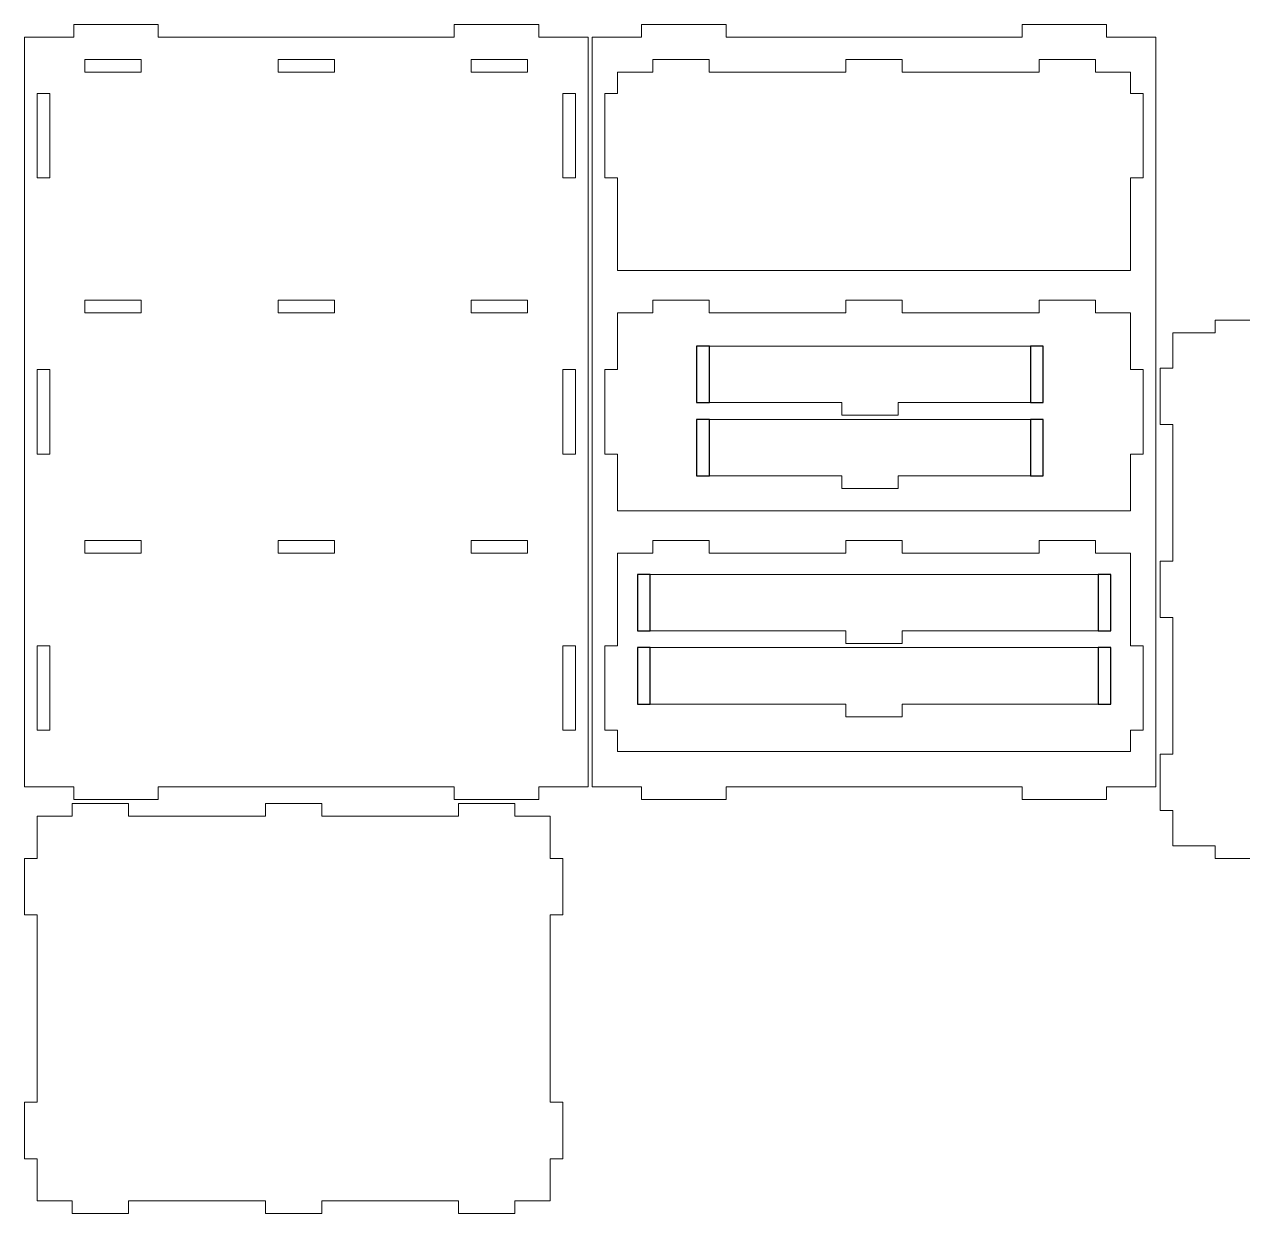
# Model space of a CAD drawing. Header units: millimetres. Extents: x -1821 to 1822, y -775 to 777.
# Drawn here: x -1642 to -777, y -775 to 69 of the extents above; entities that cross this region are included whole.
import ezdxf

# ---------------------------------------------------------------- set-up
doc = ezdxf.new("R2010")
doc.units = ezdxf.units.MM
doc.header["$MEASUREMENT"] = 0
doc.layers.add('Layer 1', color=7, linetype='Continuous')

msp = doc.modelspace()

# ---------------------------------------------------------------- linework, layer by layer
at = {"layer": 'Layer 1', "color": 2}
for points in [[(-1164.5264, -199.6448), (-1155.5264, -199.6448), (-1155.5264, -159.6448), (-1164.5264, -159.6448), (-1164.5264, -199.6448)], [(-927.5544, -199.6448), (-918.5544, -199.6448), (-918.5544, -159.6448), (-927.5544, -159.6448), (-927.5544, -199.6448)], [(-1164.5264, -251.6448), (-1155.5264, -251.6448), (-1155.5264, -211.6448), (-1164.5264, -211.6448), (-1164.5264, -251.6448)], [(-927.5544, -251.6448), (-918.5544, -251.6448), (-918.5544, -211.6448), (-927.5544, -211.6448), (-927.5544, -251.6448)], [(-1206.5773, -361.6383), (-1197.5773, -361.6383), (-1197.5773, -321.6383), (-1206.5773, -321.6383), (-1206.5773, -361.6383)], [(-879.6053, -361.6383), (-870.6053, -361.6383), (-870.6053, -321.6383), (-879.6053, -321.6383), (-879.6053, -361.6383)], [(-1206.5773, -413.6383), (-1197.5773, -413.6383), (-1197.5773, -373.6383), (-1206.5773, -373.6383), (-1206.5773, -413.6383)], [(-879.6053, -413.6383), (-870.6053, -413.6383), (-870.6053, -373.6383), (-879.6053, -373.6383), (-879.6053, -413.6383)]]:
    msp.add_lwpolyline(points, close=True, dxfattribs=at)
at = {"layer": 'Layer 1', "color": 250, "lineweight": 20}
for points, knots in [([(-1641.5913, 59.695), (-1641.5913, 59.695), (-1641.5913, -472.305), (-1641.5913, -472.305), (-1641.5913, -472.305), (-1641.5913, -472.305), (-1606.5913, -472.305), (-1606.5913, -472.305), (-1606.5913, -472.305), (-1606.5913, -472.305), (-1606.5913, -481.305), (-1606.5913, -481.305), (-1606.5913, -481.305), (-1606.5913, -481.305), (-1546.5913, -481.305), (-1546.5913, -481.305), (-1546.5913, -481.305), (-1546.5913, -481.305), (-1546.5913, -472.305), (-1546.5913, -472.305), (-1546.5913, -472.305), (-1546.5913, -472.305), (-1336.5913, -472.305), (-1336.5913, -472.305), (-1336.5913, -472.305), (-1336.5913, -472.305), (-1336.5913, -481.305), (-1336.5913, -481.305), (-1336.5913, -481.305), (-1336.5913, -481.305), (-1276.5913, -481.305), (-1276.5913, -481.305), (-1276.5913, -481.305), (-1276.5913, -481.305), (-1276.5913, -472.305), (-1276.5913, -472.305), (-1276.5913, -472.305), (-1276.5913, -472.305), (-1241.5913, -472.305), (-1241.5913, -472.305), (-1241.5913, -472.305), (-1241.5913, -472.305), (-1241.5913, 59.695), (-1241.5913, 59.695), (-1241.5913, 59.695), (-1241.5913, 59.695), (-1276.5913, 59.695), (-1276.5913, 59.695), (-1276.5913, 59.695), (-1276.5913, 59.695), (-1276.5913, 68.695), (-1276.5913, 68.695), (-1276.5913, 68.695), (-1276.5913, 68.695), (-1336.5913, 68.695), (-1336.5913, 68.695), (-1336.5913, 68.695), (-1336.5913, 68.695), (-1336.5913, 59.695), (-1336.5913, 59.695), (-1336.5913, 59.695), (-1336.5913, 59.695), (-1546.5913, 59.695), (-1546.5913, 59.695), (-1546.5913, 59.695), (-1546.5913, 59.695), (-1546.5913, 68.695), (-1546.5913, 68.695), (-1546.5913, 68.695), (-1546.5913, 68.695), (-1606.5913, 68.695), (-1606.5913, 68.695), (-1606.5913, 68.695), (-1606.5913, 68.695), (-1606.5913, 59.695), (-1606.5913, 59.695), (-1606.5913, 59.695), (-1606.5913, 59.695), (-1641.5913, 59.695), (-1641.5913, 59.695)], [0, 0, 0, 0, 0.04761905, 0.04761905, 0.04761905, 0.04761905, 0.0952381, 0.0952381, 0.0952381, 0.0952381, 0.14285714, 0.14285714, 0.14285714, 0.14285714, 0.19047619, 0.19047619, 0.19047619, 0.19047619, 0.23809524, 0.23809524, 0.23809524, 0.23809524, 0.28571429, 0.28571429, 0.28571429, 0.28571429, 0.33333333, 0.33333333, 0.33333333, 0.33333333, 0.38095238, 0.38095238, 0.38095238, 0.38095238, 0.42857143, 0.42857143, 0.42857143, 0.42857143, 0.47619048, 0.47619048, 0.47619048, 0.47619048, 0.52380952, 0.52380952, 0.52380952, 0.52380952, 0.57142857, 0.57142857, 0.57142857, 0.57142857, 0.61904762, 0.61904762, 0.61904762, 0.61904762, 0.66666667, 0.66666667, 0.66666667, 0.66666667, 0.71428571, 0.71428571, 0.71428571, 0.71428571, 0.76190476, 0.76190476, 0.76190476, 0.76190476, 0.80952381, 0.80952381, 0.80952381, 0.80952381, 0.85714286, 0.85714286, 0.85714286, 0.85714286, 0.9047619, 0.9047619, 0.9047619, 0.9047619, 1, 1, 1, 1]), ([(-838.5913, 59.695), (-838.5913, 59.695), (-873.5913, 59.695), (-873.5913, 59.695), (-873.5913, 59.695), (-873.5913, 59.695), (-873.5913, 68.695), (-873.5913, 68.695), (-873.5913, 68.695), (-873.5913, 68.695), (-933.5913, 68.695), (-933.5913, 68.695), (-933.5913, 68.695), (-933.5913, 68.695), (-933.5913, 59.695), (-933.5913, 59.695), (-933.5913, 59.695), (-933.5913, 59.695), (-1143.5913, 59.695), (-1143.5913, 59.695), (-1143.5913, 59.695), (-1143.5913, 59.695), (-1143.5913, 68.695), (-1143.5913, 68.695), (-1143.5913, 68.695), (-1143.5913, 68.695), (-1203.5913, 68.695), (-1203.5913, 68.695), (-1203.5913, 68.695), (-1203.5913, 68.695), (-1203.5913, 59.695), (-1203.5913, 59.695), (-1203.5913, 59.695), (-1203.5913, 59.695), (-1238.5913, 59.695), (-1238.5913, 59.695), (-1238.5913, 59.695), (-1238.5913, 59.695), (-1238.5913, -472.305), (-1238.5913, -472.305), (-1238.5913, -472.305), (-1238.5913, -472.305), (-1203.5913, -472.305), (-1203.5913, -472.305), (-1203.5913, -472.305), (-1203.5913, -472.305), (-1203.5913, -481.305), (-1203.5913, -481.305), (-1203.5913, -481.305), (-1203.5913, -481.305), (-1143.5913, -481.305), (-1143.5913, -481.305), (-1143.5913, -481.305), (-1143.5913, -481.305), (-1143.5913, -472.305), (-1143.5913, -472.305), (-1143.5913, -472.305), (-1143.5913, -472.305), (-933.5913, -472.305), (-933.5913, -472.305), (-933.5913, -472.305), (-933.5913, -472.305), (-933.5913, -481.305), (-933.5913, -481.305), (-933.5913, -481.305), (-933.5913, -481.305), (-873.5913, -481.305), (-873.5913, -481.305), (-873.5913, -481.305), (-873.5913, -481.305), (-873.5913, -472.305), (-873.5913, -472.305), (-873.5913, -472.305), (-873.5913, -472.305), (-838.5913, -472.305), (-838.5913, -472.305), (-838.5913, -472.305), (-838.5913, -472.305), (-838.5913, 59.695), (-838.5913, 59.695)], [0, 0, 0, 0, 0.04761905, 0.04761905, 0.04761905, 0.04761905, 0.0952381, 0.0952381, 0.0952381, 0.0952381, 0.14285714, 0.14285714, 0.14285714, 0.14285714, 0.19047619, 0.19047619, 0.19047619, 0.19047619, 0.23809524, 0.23809524, 0.23809524, 0.23809524, 0.28571429, 0.28571429, 0.28571429, 0.28571429, 0.33333333, 0.33333333, 0.33333333, 0.33333333, 0.38095238, 0.38095238, 0.38095238, 0.38095238, 0.42857143, 0.42857143, 0.42857143, 0.42857143, 0.47619048, 0.47619048, 0.47619048, 0.47619048, 0.52380952, 0.52380952, 0.52380952, 0.52380952, 0.57142857, 0.57142857, 0.57142857, 0.57142857, 0.61904762, 0.61904762, 0.61904762, 0.61904762, 0.66666667, 0.66666667, 0.66666667, 0.66666667, 0.71428571, 0.71428571, 0.71428571, 0.71428571, 0.76190476, 0.76190476, 0.76190476, 0.76190476, 0.80952381, 0.80952381, 0.80952381, 0.80952381, 0.85714286, 0.85714286, 0.85714286, 0.85714286, 0.9047619, 0.9047619, 0.9047619, 0.9047619, 1, 1, 1, 1]), ([(-1558.5913, 43.695), (-1558.5913, 43.695), (-1558.5913, 34.695), (-1558.5913, 34.695), (-1558.5913, 34.695), (-1558.5913, 34.695), (-1598.5913, 34.695), (-1598.5913, 34.695), (-1598.5913, 34.695), (-1598.5913, 34.695), (-1598.5913, 43.695), (-1598.5913, 43.695), (-1598.5913, 43.695), (-1598.5913, 43.695), (-1558.5913, 43.695), (-1558.5913, 43.695)], [0, 0, 0, 0, 0.2, 0.2, 0.2, 0.2, 0.4, 0.4, 0.4, 0.4, 0.6, 0.6, 0.6, 0.6, 1, 1, 1, 1]), ([(-1421.5913, 34.695), (-1421.5913, 34.695), (-1461.5913, 34.695), (-1461.5913, 34.695), (-1461.5913, 34.695), (-1461.5913, 34.695), (-1461.5913, 43.695), (-1461.5913, 43.695), (-1461.5913, 43.695), (-1461.5913, 43.695), (-1421.5913, 43.695), (-1421.5913, 43.695), (-1421.5913, 43.695), (-1421.5913, 43.695), (-1421.5913, 34.695), (-1421.5913, 34.695)], [0, 0, 0, 0, 0.2, 0.2, 0.2, 0.2, 0.4, 0.4, 0.4, 0.4, 0.6, 0.6, 0.6, 0.6, 1, 1, 1, 1]), ([(-1284.5913, 34.695), (-1284.5913, 34.695), (-1324.5913, 34.695), (-1324.5913, 34.695), (-1324.5913, 34.695), (-1324.5913, 34.695), (-1324.5913, 43.695), (-1324.5913, 43.695), (-1324.5913, 43.695), (-1324.5913, 43.695), (-1284.5913, 43.695), (-1284.5913, 43.695), (-1284.5913, 43.695), (-1284.5913, 43.695), (-1284.5913, 34.695), (-1284.5913, 34.695)], [0, 0, 0, 0, 0.2, 0.2, 0.2, 0.2, 0.4, 0.4, 0.4, 0.4, 0.6, 0.6, 0.6, 0.6, 1, 1, 1, 1]), ([(-881.5913, 34.695), (-881.5913, 34.695), (-856.5913, 34.695), (-856.5913, 34.695), (-856.5913, 34.695), (-856.5913, 34.695), (-856.5913, 19.695), (-856.5913, 19.695), (-856.5913, 19.695), (-856.5913, 19.695), (-847.5913, 19.695), (-847.5913, 19.695), (-847.5913, 19.695), (-847.5913, 19.695), (-847.5913, -40.305), (-847.5913, -40.305), (-847.5913, -40.305), (-847.5913, -40.305), (-856.5913, -40.305), (-856.5913, -40.305), (-856.5913, -40.305), (-856.5913, -40.305), (-856.5913, -105.9717), (-856.5913, -105.9717), (-856.5913, -105.9717), (-856.5913, -105.9717), (-1220.5913, -105.9717), (-1220.5913, -105.9717), (-1220.5913, -105.9717), (-1220.5913, -105.9717), (-1220.5913, -40.305), (-1220.5913, -40.305), (-1220.5913, -40.305), (-1220.5913, -40.305), (-1229.5913, -40.305), (-1229.5913, -40.305), (-1229.5913, -40.305), (-1229.5913, -40.305), (-1229.5913, 19.695), (-1229.5913, 19.695), (-1229.5913, 19.695), (-1229.5913, 19.695), (-1220.5913, 19.695), (-1220.5913, 19.695), (-1220.5913, 19.695), (-1220.5913, 19.695), (-1220.5913, 34.695), (-1220.5913, 34.695), (-1220.5913, 34.695), (-1220.5913, 34.695), (-1195.5913, 34.695), (-1195.5913, 34.695), (-1195.5913, 34.695), (-1195.5913, 34.695), (-1195.5913, 43.695), (-1195.5913, 43.695), (-1195.5913, 43.695), (-1195.5913, 43.695), (-1155.5913, 43.695), (-1155.5913, 43.695), (-1155.5913, 43.695), (-1155.5913, 43.695), (-1155.5913, 34.695), (-1155.5913, 34.695), (-1155.5913, 34.695), (-1155.5913, 34.695), (-1058.5913, 34.695), (-1058.5913, 34.695), (-1058.5913, 34.695), (-1058.5913, 34.695), (-1058.5913, 43.695), (-1058.5913, 43.695), (-1058.5913, 43.695), (-1058.5913, 43.695), (-1018.5913, 43.695), (-1018.5913, 43.695), (-1018.5913, 43.695), (-1018.5913, 43.695), (-1018.5913, 34.695), (-1018.5913, 34.695), (-1018.5913, 34.695), (-1018.5913, 34.695), (-921.5913, 34.695), (-921.5913, 34.695), (-921.5913, 34.695), (-921.5913, 34.695), (-921.5913, 43.695), (-921.5913, 43.695), (-921.5913, 43.695), (-921.5913, 43.695), (-881.5913, 43.695), (-881.5913, 43.695), (-881.5913, 43.695), (-881.5913, 43.695), (-881.5913, 34.695), (-881.5913, 34.695)], [0, 0, 0, 0, 0.04, 0.04, 0.04, 0.04, 0.08, 0.08, 0.08, 0.08, 0.12, 0.12, 0.12, 0.12, 0.16, 0.16, 0.16, 0.16, 0.2, 0.2, 0.2, 0.2, 0.24, 0.24, 0.24, 0.24, 0.28, 0.28, 0.28, 0.28, 0.32, 0.32, 0.32, 0.32, 0.36, 0.36, 0.36, 0.36, 0.4, 0.4, 0.4, 0.4, 0.44, 0.44, 0.44, 0.44, 0.48, 0.48, 0.48, 0.48, 0.52, 0.52, 0.52, 0.52, 0.56, 0.56, 0.56, 0.56, 0.6, 0.6, 0.6, 0.6, 0.64, 0.64, 0.64, 0.64, 0.68, 0.68, 0.68, 0.68, 0.72, 0.72, 0.72, 0.72, 0.76, 0.76, 0.76, 0.76, 0.8, 0.8, 0.8, 0.8, 0.84, 0.84, 0.84, 0.84, 0.88, 0.88, 0.88, 0.88, 0.92, 0.92, 0.92, 0.92, 1, 1, 1, 1]), ([(-1623.5913, 19.695), (-1623.5913, 19.695), (-1623.5913, -40.305), (-1623.5913, -40.305), (-1623.5913, -40.305), (-1623.5913, -40.305), (-1632.5913, -40.305), (-1632.5913, -40.305), (-1632.5913, -40.305), (-1632.5913, -40.305), (-1632.5913, 19.695), (-1632.5913, 19.695), (-1632.5913, 19.695), (-1632.5913, 19.695), (-1623.5913, 19.695), (-1623.5913, 19.695)], [0, 0, 0, 0, 0.2, 0.2, 0.2, 0.2, 0.4, 0.4, 0.4, 0.4, 0.6, 0.6, 0.6, 0.6, 1, 1, 1, 1]), ([(-1259.5913, -40.305), (-1259.5913, -40.305), (-1259.5913, 19.695), (-1259.5913, 19.695), (-1259.5913, 19.695), (-1259.5913, 19.695), (-1250.5913, 19.695), (-1250.5913, 19.695), (-1250.5913, 19.695), (-1250.5913, 19.695), (-1250.5913, -40.305), (-1250.5913, -40.305), (-1250.5913, -40.305), (-1250.5913, -40.305), (-1259.5913, -40.305), (-1259.5913, -40.305)], [0, 0, 0, 0, 0.2, 0.2, 0.2, 0.2, 0.4, 0.4, 0.4, 0.4, 0.6, 0.6, 0.6, 0.6, 1, 1, 1, 1]), ([(-1598.5913, -126.9717), (-1598.5913, -126.9717), (-1558.5913, -126.9717), (-1558.5913, -126.9717), (-1558.5913, -126.9717), (-1558.5913, -126.9717), (-1558.5913, -135.9717), (-1558.5913, -135.9717), (-1558.5913, -135.9717), (-1558.5913, -135.9717), (-1598.5913, -135.9717), (-1598.5913, -135.9717), (-1598.5913, -135.9717), (-1598.5913, -135.9717), (-1598.5913, -126.9717), (-1598.5913, -126.9717)], [0, 0, 0, 0, 0.2, 0.2, 0.2, 0.2, 0.4, 0.4, 0.4, 0.4, 0.6, 0.6, 0.6, 0.6, 1, 1, 1, 1]), ([(-1461.5913, -126.9717), (-1461.5913, -126.9717), (-1421.5913, -126.9717), (-1421.5913, -126.9717), (-1421.5913, -126.9717), (-1421.5913, -126.9717), (-1421.5913, -135.9717), (-1421.5913, -135.9717), (-1421.5913, -135.9717), (-1421.5913, -135.9717), (-1461.5913, -135.9717), (-1461.5913, -135.9717), (-1461.5913, -135.9717), (-1461.5913, -135.9717), (-1461.5913, -126.9717), (-1461.5913, -126.9717)], [0, 0, 0, 0, 0.2, 0.2, 0.2, 0.2, 0.4, 0.4, 0.4, 0.4, 0.6, 0.6, 0.6, 0.6, 1, 1, 1, 1]), ([(-1324.5913, -126.9717), (-1324.5913, -126.9717), (-1284.5913, -126.9717), (-1284.5913, -126.9717), (-1284.5913, -126.9717), (-1284.5913, -126.9717), (-1284.5913, -135.9717), (-1284.5913, -135.9717), (-1284.5913, -135.9717), (-1284.5913, -135.9717), (-1324.5913, -135.9717), (-1324.5913, -135.9717), (-1324.5913, -135.9717), (-1324.5913, -135.9717), (-1324.5913, -126.9717), (-1324.5913, -126.9717)], [0, 0, 0, 0, 0.2, 0.2, 0.2, 0.2, 0.4, 0.4, 0.4, 0.4, 0.6, 0.6, 0.6, 0.6, 1, 1, 1, 1]), ([(-1018.5913, -135.9717), (-1018.5913, -135.9717), (-921.5913, -135.9717), (-921.5913, -135.9717), (-921.5913, -135.9717), (-921.5913, -135.9717), (-921.5913, -126.9717), (-921.5913, -126.9717), (-921.5913, -126.9717), (-921.5913, -126.9717), (-881.5913, -126.9717), (-881.5913, -126.9717), (-881.5913, -126.9717), (-881.5913, -126.9717), (-881.5913, -135.9717), (-881.5913, -135.9717), (-881.5913, -135.9717), (-881.5913, -135.9717), (-856.5913, -135.9717), (-856.5913, -135.9717), (-856.5913, -135.9717), (-856.5913, -135.9717), (-856.5913, -176.305), (-856.5913, -176.305), (-856.5913, -176.305), (-856.5913, -176.305), (-847.5913, -176.305), (-847.5913, -176.305), (-847.5913, -176.305), (-847.5913, -176.305), (-847.5913, -236.305), (-847.5913, -236.305), (-847.5913, -236.305), (-847.5913, -236.305), (-856.5913, -236.305), (-856.5913, -236.305), (-856.5913, -236.305), (-856.5913, -236.305), (-856.5913, -276.6383), (-856.5913, -276.6383), (-856.5913, -276.6383), (-856.5913, -276.6383), (-1220.5913, -276.6383), (-1220.5913, -276.6383), (-1220.5913, -276.6383), (-1220.5913, -276.6383), (-1220.5913, -236.305), (-1220.5913, -236.305), (-1220.5913, -236.305), (-1220.5913, -236.305), (-1229.5913, -236.305), (-1229.5913, -236.305), (-1229.5913, -236.305), (-1229.5913, -236.305), (-1229.5913, -176.305), (-1229.5913, -176.305), (-1229.5913, -176.305), (-1229.5913, -176.305), (-1220.5913, -176.305), (-1220.5913, -176.305), (-1220.5913, -176.305), (-1220.5913, -176.305), (-1220.5913, -135.9717), (-1220.5913, -135.9717), (-1220.5913, -135.9717), (-1220.5913, -135.9717), (-1195.5913, -135.9717), (-1195.5913, -135.9717), (-1195.5913, -135.9717), (-1195.5913, -135.9717), (-1195.5913, -126.9717), (-1195.5913, -126.9717), (-1195.5913, -126.9717), (-1195.5913, -126.9717), (-1155.5913, -126.9717), (-1155.5913, -126.9717), (-1155.5913, -126.9717), (-1155.5913, -126.9717), (-1155.5913, -135.9717), (-1155.5913, -135.9717), (-1155.5913, -135.9717), (-1155.5913, -135.9717), (-1058.5913, -135.9717), (-1058.5913, -135.9717), (-1058.5913, -135.9717), (-1058.5913, -135.9717), (-1058.5913, -126.9717), (-1058.5913, -126.9717), (-1058.5913, -126.9717), (-1058.5913, -126.9717), (-1018.5913, -126.9717), (-1018.5913, -126.9717), (-1018.5913, -126.9717), (-1018.5913, -126.9717), (-1018.5913, -135.9717), (-1018.5913, -135.9717)], [0, 0, 0, 0, 0.04, 0.04, 0.04, 0.04, 0.08, 0.08, 0.08, 0.08, 0.12, 0.12, 0.12, 0.12, 0.16, 0.16, 0.16, 0.16, 0.2, 0.2, 0.2, 0.2, 0.24, 0.24, 0.24, 0.24, 0.28, 0.28, 0.28, 0.28, 0.32, 0.32, 0.32, 0.32, 0.36, 0.36, 0.36, 0.36, 0.4, 0.4, 0.4, 0.4, 0.44, 0.44, 0.44, 0.44, 0.48, 0.48, 0.48, 0.48, 0.52, 0.52, 0.52, 0.52, 0.56, 0.56, 0.56, 0.56, 0.6, 0.6, 0.6, 0.6, 0.64, 0.64, 0.64, 0.64, 0.68, 0.68, 0.68, 0.68, 0.72, 0.72, 0.72, 0.72, 0.76, 0.76, 0.76, 0.76, 0.8, 0.8, 0.8, 0.8, 0.84, 0.84, 0.84, 0.84, 0.88, 0.88, 0.88, 0.88, 0.92, 0.92, 0.92, 0.92, 1, 1, 1, 1]), ([(-553.5913, -449.305), (-553.5913, -449.305), (-553.5913, -352.305), (-553.5913, -352.305), (-553.5913, -352.305), (-553.5913, -352.305), (-544.5913, -352.305), (-544.5913, -352.305), (-544.5913, -352.305), (-544.5913, -352.305), (-544.5913, -312.305), (-544.5913, -312.305), (-544.5913, -312.305), (-544.5913, -312.305), (-553.5913, -312.305), (-553.5913, -312.305), (-553.5913, -312.305), (-553.5913, -312.305), (-553.5913, -215.305), (-553.5913, -215.305), (-553.5913, -215.305), (-553.5913, -215.305), (-544.5913, -215.305), (-544.5913, -215.305), (-544.5913, -215.305), (-544.5913, -215.305), (-544.5913, -175.305), (-544.5913, -175.305), (-544.5913, -175.305), (-544.5913, -175.305), (-553.5913, -175.305), (-553.5913, -175.305), (-553.5913, -175.305), (-553.5913, -175.305), (-553.5913, -150.305), (-553.5913, -150.305), (-553.5913, -150.305), (-553.5913, -150.305), (-583.5913, -150.305), (-583.5913, -150.305), (-583.5913, -150.305), (-583.5913, -150.305), (-583.5913, -141.305), (-583.5913, -141.305), (-583.5913, -141.305), (-583.5913, -141.305), (-623.5913, -141.305), (-623.5913, -141.305), (-623.5913, -141.305), (-623.5913, -141.305), (-623.5913, -150.305), (-623.5913, -150.305), (-623.5913, -150.305), (-623.5913, -150.305), (-756.5913, -150.305), (-756.5913, -150.305), (-756.5913, -150.305), (-756.5913, -150.305), (-756.5913, -141.305), (-756.5913, -141.305), (-756.5913, -141.305), (-756.5913, -141.305), (-796.5913, -141.305), (-796.5913, -141.305), (-796.5913, -141.305), (-796.5913, -141.305), (-796.5913, -150.305), (-796.5913, -150.305), (-796.5913, -150.305), (-796.5913, -150.305), (-826.5913, -150.305), (-826.5913, -150.305), (-826.5913, -150.305), (-826.5913, -150.305), (-826.5913, -175.305), (-826.5913, -175.305), (-826.5913, -175.305), (-826.5913, -175.305), (-835.5913, -175.305), (-835.5913, -175.305), (-835.5913, -175.305), (-835.5913, -175.305), (-835.5913, -215.305), (-835.5913, -215.305), (-835.5913, -215.305), (-835.5913, -215.305), (-826.5913, -215.305), (-826.5913, -215.305), (-826.5913, -215.305), (-826.5913, -215.305), (-826.5913, -312.305), (-826.5913, -312.305), (-826.5913, -312.305), (-826.5913, -312.305), (-835.5913, -312.305), (-835.5913, -312.305), (-835.5913, -312.305), (-835.5913, -312.305), (-835.5913, -352.305), (-835.5913, -352.305), (-835.5913, -352.305), (-835.5913, -352.305), (-826.5913, -352.305), (-826.5913, -352.305), (-826.5913, -352.305), (-826.5913, -352.305), (-826.5913, -449.305), (-826.5913, -449.305), (-826.5913, -449.305), (-826.5913, -449.305), (-835.5913, -449.305), (-835.5913, -449.305), (-835.5913, -449.305), (-835.5913, -449.305), (-835.5913, -489.305), (-835.5913, -489.305), (-835.5913, -489.305), (-835.5913, -489.305), (-826.5913, -489.305), (-826.5913, -489.305), (-826.5913, -489.305), (-826.5913, -489.305), (-826.5913, -514.305), (-826.5913, -514.305), (-826.5913, -514.305), (-826.5913, -514.305), (-796.5913, -514.305), (-796.5913, -514.305), (-796.5913, -514.305), (-796.5913, -514.305), (-796.5913, -523.305), (-796.5913, -523.305), (-796.5913, -523.305), (-796.5913, -523.305), (-756.5913, -523.305), (-756.5913, -523.305), (-756.5913, -523.305), (-756.5913, -523.305), (-756.5913, -514.305), (-756.5913, -514.305), (-756.5913, -514.305), (-756.5913, -514.305), (-623.5913, -514.305), (-623.5913, -514.305), (-623.5913, -514.305), (-623.5913, -514.305), (-623.5913, -523.305), (-623.5913, -523.305), (-623.5913, -523.305), (-623.5913, -523.305), (-583.5913, -523.305), (-583.5913, -523.305), (-583.5913, -523.305), (-583.5913, -523.305), (-583.5913, -514.305), (-583.5913, -514.305), (-583.5913, -514.305), (-583.5913, -514.305), (-553.5913, -514.305), (-553.5913, -514.305), (-553.5913, -514.305), (-553.5913, -514.305), (-553.5913, -489.305), (-553.5913, -489.305), (-553.5913, -489.305), (-553.5913, -489.305), (-544.5913, -489.305), (-544.5913, -489.305), (-544.5913, -489.305), (-544.5913, -489.305), (-544.5913, -449.305), (-544.5913, -449.305), (-544.5913, -449.305), (-544.5913, -449.305), (-553.5913, -449.305), (-553.5913, -449.305)], [0, 0, 0, 0, 0.02222222, 0.02222222, 0.02222222, 0.02222222, 0.04444444, 0.04444444, 0.04444444, 0.04444444, 0.06666667, 0.06666667, 0.06666667, 0.06666667, 0.08888889, 0.08888889, 0.08888889, 0.08888889, 0.11111111, 0.11111111, 0.11111111, 0.11111111, 0.13333333, 0.13333333, 0.13333333, 0.13333333, 0.15555556, 0.15555556, 0.15555556, 0.15555556, 0.17777778, 0.17777778, 0.17777778, 0.17777778, 0.2, 0.2, 0.2, 0.2, 0.22222222, 0.22222222, 0.22222222, 0.22222222, 0.24444444, 0.24444444, 0.24444444, 0.24444444, 0.26666667, 0.26666667, 0.26666667, 0.26666667, 0.28888889, 0.28888889, 0.28888889, 0.28888889, 0.31111111, 0.31111111, 0.31111111, 0.31111111, 0.33333333, 0.33333333, 0.33333333, 0.33333333, 0.35555556, 0.35555556, 0.35555556, 0.35555556, 0.37777778, 0.37777778, 0.37777778, 0.37777778, 0.4, 0.4, 0.4, 0.4, 0.42222222, 0.42222222, 0.42222222, 0.42222222, 0.44444444, 0.44444444, 0.44444444, 0.44444444, 0.46666667, 0.46666667, 0.46666667, 0.46666667, 0.48888889, 0.48888889, 0.48888889, 0.48888889, 0.51111111, 0.51111111, 0.51111111, 0.51111111, 0.53333333, 0.53333333, 0.53333333, 0.53333333, 0.55555556, 0.55555556, 0.55555556, 0.55555556, 0.57777778, 0.57777778, 0.57777778, 0.57777778, 0.6, 0.6, 0.6, 0.6, 0.62222222, 0.62222222, 0.62222222, 0.62222222, 0.64444444, 0.64444444, 0.64444444, 0.64444444, 0.66666667, 0.66666667, 0.66666667, 0.66666667, 0.68888889, 0.68888889, 0.68888889, 0.68888889, 0.71111111, 0.71111111, 0.71111111, 0.71111111, 0.73333333, 0.73333333, 0.73333333, 0.73333333, 0.75555556, 0.75555556, 0.75555556, 0.75555556, 0.77777778, 0.77777778, 0.77777778, 0.77777778, 0.8, 0.8, 0.8, 0.8, 0.82222222, 0.82222222, 0.82222222, 0.82222222, 0.84444444, 0.84444444, 0.84444444, 0.84444444, 0.86666667, 0.86666667, 0.86666667, 0.86666667, 0.88888889, 0.88888889, 0.88888889, 0.88888889, 0.91111111, 0.91111111, 0.91111111, 0.91111111, 0.93333333, 0.93333333, 0.93333333, 0.93333333, 0.95555556, 0.95555556, 0.95555556, 0.95555556, 1, 1, 1, 1]), ([(-1021.5404, -199.6448), (-1021.5404, -199.6448), (-918.5544, -199.6448), (-918.5544, -199.6448), (-918.5544, -199.6448), (-918.5544, -199.6448), (-918.5544, -159.6448), (-918.5544, -159.6448), (-918.5544, -159.6448), (-918.5544, -159.6448), (-1164.5264, -159.6448), (-1164.5264, -159.6448), (-1164.5264, -159.6448), (-1164.5264, -159.6448), (-1164.5264, -199.6448), (-1164.5264, -199.6448), (-1164.5264, -199.6448), (-1164.5264, -199.6448), (-1061.5404, -199.6448), (-1061.5404, -199.6448), (-1061.5404, -199.6448), (-1061.5404, -199.6448), (-1061.5404, -208.6448), (-1061.5404, -208.6448), (-1061.5404, -208.6448), (-1061.5404, -208.6448), (-1021.5404, -208.6448), (-1021.5404, -208.6448), (-1021.5404, -208.6448), (-1021.5404, -208.6448), (-1021.5404, -199.6448), (-1021.5404, -199.6448)], [0, 0, 0, 0, 0.11111111, 0.11111111, 0.11111111, 0.11111111, 0.22222222, 0.22222222, 0.22222222, 0.22222222, 0.33333333, 0.33333333, 0.33333333, 0.33333333, 0.44444444, 0.44444444, 0.44444444, 0.44444444, 0.55555556, 0.55555556, 0.55555556, 0.55555556, 0.66666667, 0.66666667, 0.66666667, 0.66666667, 0.77777778, 0.77777778, 0.77777778, 0.77777778, 1, 1, 1, 1]), ([(-1632.5913, -176.305), (-1632.5913, -176.305), (-1623.5913, -176.305), (-1623.5913, -176.305), (-1623.5913, -176.305), (-1623.5913, -176.305), (-1623.5913, -236.305), (-1623.5913, -236.305), (-1623.5913, -236.305), (-1623.5913, -236.305), (-1632.5913, -236.305), (-1632.5913, -236.305), (-1632.5913, -236.305), (-1632.5913, -236.305), (-1632.5913, -176.305), (-1632.5913, -176.305)], [0, 0, 0, 0, 0.2, 0.2, 0.2, 0.2, 0.4, 0.4, 0.4, 0.4, 0.6, 0.6, 0.6, 0.6, 1, 1, 1, 1]), ([(-1259.5913, -236.305), (-1259.5913, -236.305), (-1259.5913, -176.305), (-1259.5913, -176.305), (-1259.5913, -176.305), (-1259.5913, -176.305), (-1250.5913, -176.305), (-1250.5913, -176.305), (-1250.5913, -176.305), (-1250.5913, -176.305), (-1250.5913, -236.305), (-1250.5913, -236.305), (-1250.5913, -236.305), (-1250.5913, -236.305), (-1259.5913, -236.305), (-1259.5913, -236.305)], [0, 0, 0, 0, 0.2, 0.2, 0.2, 0.2, 0.4, 0.4, 0.4, 0.4, 0.6, 0.6, 0.6, 0.6, 1, 1, 1, 1]), ([(-1021.5404, -251.6448), (-1021.5404, -251.6448), (-918.5544, -251.6448), (-918.5544, -251.6448), (-918.5544, -251.6448), (-918.5544, -251.6448), (-918.5544, -211.6448), (-918.5544, -211.6448), (-918.5544, -211.6448), (-918.5544, -211.6448), (-1164.5264, -211.6448), (-1164.5264, -211.6448), (-1164.5264, -211.6448), (-1164.5264, -211.6448), (-1164.5264, -251.6448), (-1164.5264, -251.6448), (-1164.5264, -251.6448), (-1164.5264, -251.6448), (-1061.5404, -251.6448), (-1061.5404, -251.6448), (-1061.5404, -251.6448), (-1061.5404, -251.6448), (-1061.5404, -260.6448), (-1061.5404, -260.6448), (-1061.5404, -260.6448), (-1061.5404, -260.6448), (-1021.5404, -260.6448), (-1021.5404, -260.6448), (-1021.5404, -260.6448), (-1021.5404, -260.6448), (-1021.5404, -251.6448), (-1021.5404, -251.6448)], [0, 0, 0, 0, 0.11111111, 0.11111111, 0.11111111, 0.11111111, 0.22222222, 0.22222222, 0.22222222, 0.22222222, 0.33333333, 0.33333333, 0.33333333, 0.33333333, 0.44444444, 0.44444444, 0.44444444, 0.44444444, 0.55555556, 0.55555556, 0.55555556, 0.55555556, 0.66666667, 0.66666667, 0.66666667, 0.66666667, 0.77777778, 0.77777778, 0.77777778, 0.77777778, 1, 1, 1, 1]), ([(-1558.5913, -297.6383), (-1558.5913, -297.6383), (-1558.5913, -306.6383), (-1558.5913, -306.6383), (-1558.5913, -306.6383), (-1558.5913, -306.6383), (-1598.5913, -306.6383), (-1598.5913, -306.6383), (-1598.5913, -306.6383), (-1598.5913, -306.6383), (-1598.5913, -297.6383), (-1598.5913, -297.6383), (-1598.5913, -297.6383), (-1598.5913, -297.6383), (-1558.5913, -297.6383), (-1558.5913, -297.6383)], [0, 0, 0, 0, 0.2, 0.2, 0.2, 0.2, 0.4, 0.4, 0.4, 0.4, 0.6, 0.6, 0.6, 0.6, 1, 1, 1, 1]), ([(-1461.5913, -297.6383), (-1461.5913, -297.6383), (-1421.5913, -297.6383), (-1421.5913, -297.6383), (-1421.5913, -297.6383), (-1421.5913, -297.6383), (-1421.5913, -306.6383), (-1421.5913, -306.6383), (-1421.5913, -306.6383), (-1421.5913, -306.6383), (-1461.5913, -306.6383), (-1461.5913, -306.6383), (-1461.5913, -306.6383), (-1461.5913, -306.6383), (-1461.5913, -297.6383), (-1461.5913, -297.6383)], [0, 0, 0, 0, 0.2, 0.2, 0.2, 0.2, 0.4, 0.4, 0.4, 0.4, 0.6, 0.6, 0.6, 0.6, 1, 1, 1, 1]), ([(-1324.5913, -297.6383), (-1324.5913, -297.6383), (-1284.5913, -297.6383), (-1284.5913, -297.6383), (-1284.5913, -297.6383), (-1284.5913, -297.6383), (-1284.5913, -306.6383), (-1284.5913, -306.6383), (-1284.5913, -306.6383), (-1284.5913, -306.6383), (-1324.5913, -306.6383), (-1324.5913, -306.6383), (-1324.5913, -306.6383), (-1324.5913, -306.6383), (-1324.5913, -297.6383), (-1324.5913, -297.6383)], [0, 0, 0, 0, 0.2, 0.2, 0.2, 0.2, 0.4, 0.4, 0.4, 0.4, 0.6, 0.6, 0.6, 0.6, 1, 1, 1, 1]), ([(-1018.5913, -297.6383), (-1018.5913, -297.6383), (-1018.5913, -306.6383), (-1018.5913, -306.6383), (-1018.5913, -306.6383), (-1018.5913, -306.6383), (-921.5913, -306.6383), (-921.5913, -306.6383), (-921.5913, -306.6383), (-921.5913, -306.6383), (-921.5913, -297.6383), (-921.5913, -297.6383), (-921.5913, -297.6383), (-921.5913, -297.6383), (-881.5913, -297.6383), (-881.5913, -297.6383), (-881.5913, -297.6383), (-881.5913, -297.6383), (-881.5913, -306.6383), (-881.5913, -306.6383), (-881.5913, -306.6383), (-881.5913, -306.6383), (-856.5913, -306.6383), (-856.5913, -306.6383), (-856.5913, -306.6383), (-856.5913, -306.6383), (-856.5913, -372.305), (-856.5913, -372.305), (-856.5913, -372.305), (-856.5913, -372.305), (-847.5913, -372.305), (-847.5913, -372.305), (-847.5913, -372.305), (-847.5913, -372.305), (-847.5913, -432.305), (-847.5913, -432.305), (-847.5913, -432.305), (-847.5913, -432.305), (-856.5913, -432.305), (-856.5913, -432.305), (-856.5913, -432.305), (-856.5913, -432.305), (-856.5913, -447.305), (-856.5913, -447.305), (-856.5913, -447.305), (-856.5913, -447.305), (-1220.5913, -447.305), (-1220.5913, -447.305), (-1220.5913, -447.305), (-1220.5913, -447.305), (-1220.5913, -432.305), (-1220.5913, -432.305), (-1220.5913, -432.305), (-1220.5913, -432.305), (-1229.5913, -432.305), (-1229.5913, -432.305), (-1229.5913, -432.305), (-1229.5913, -432.305), (-1229.5913, -372.305), (-1229.5913, -372.305), (-1229.5913, -372.305), (-1229.5913, -372.305), (-1220.5913, -372.305), (-1220.5913, -372.305), (-1220.5913, -372.305), (-1220.5913, -372.305), (-1220.5913, -306.6383), (-1220.5913, -306.6383), (-1220.5913, -306.6383), (-1220.5913, -306.6383), (-1195.5913, -306.6383), (-1195.5913, -306.6383), (-1195.5913, -306.6383), (-1195.5913, -306.6383), (-1195.5913, -297.6383), (-1195.5913, -297.6383), (-1195.5913, -297.6383), (-1195.5913, -297.6383), (-1155.5913, -297.6383), (-1155.5913, -297.6383), (-1155.5913, -297.6383), (-1155.5913, -297.6383), (-1155.5913, -306.6383), (-1155.5913, -306.6383), (-1155.5913, -306.6383), (-1155.5913, -306.6383), (-1058.5913, -306.6383), (-1058.5913, -306.6383), (-1058.5913, -306.6383), (-1058.5913, -306.6383), (-1058.5913, -297.6383), (-1058.5913, -297.6383), (-1058.5913, -297.6383), (-1058.5913, -297.6383), (-1018.5913, -297.6383), (-1018.5913, -297.6383)], [0, 0, 0, 0, 0.04, 0.04, 0.04, 0.04, 0.08, 0.08, 0.08, 0.08, 0.12, 0.12, 0.12, 0.12, 0.16, 0.16, 0.16, 0.16, 0.2, 0.2, 0.2, 0.2, 0.24, 0.24, 0.24, 0.24, 0.28, 0.28, 0.28, 0.28, 0.32, 0.32, 0.32, 0.32, 0.36, 0.36, 0.36, 0.36, 0.4, 0.4, 0.4, 0.4, 0.44, 0.44, 0.44, 0.44, 0.48, 0.48, 0.48, 0.48, 0.52, 0.52, 0.52, 0.52, 0.56, 0.56, 0.56, 0.56, 0.6, 0.6, 0.6, 0.6, 0.64, 0.64, 0.64, 0.64, 0.68, 0.68, 0.68, 0.68, 0.72, 0.72, 0.72, 0.72, 0.76, 0.76, 0.76, 0.76, 0.8, 0.8, 0.8, 0.8, 0.84, 0.84, 0.84, 0.84, 0.88, 0.88, 0.88, 0.88, 0.92, 0.92, 0.92, 0.92, 1, 1, 1, 1]), ([(-1018.5913, -361.6383), (-1018.5913, -361.6383), (-870.6053, -361.6383), (-870.6053, -361.6383), (-870.6053, -361.6383), (-870.6053, -361.6383), (-870.6053, -321.6383), (-870.6053, -321.6383), (-870.6053, -321.6383), (-870.6053, -321.6383), (-1206.5773, -321.6383), (-1206.5773, -321.6383), (-1206.5773, -321.6383), (-1206.5773, -321.6383), (-1206.5773, -361.6383), (-1206.5773, -361.6383), (-1206.5773, -361.6383), (-1206.5773, -361.6383), (-1058.5913, -361.6383), (-1058.5913, -361.6383), (-1058.5913, -361.6383), (-1058.5913, -361.6383), (-1058.5913, -370.6383), (-1058.5913, -370.6383), (-1058.5913, -370.6383), (-1058.5913, -370.6383), (-1018.5913, -370.6383), (-1018.5913, -370.6383), (-1018.5913, -370.6383), (-1018.5913, -370.6383), (-1018.5913, -361.6383), (-1018.5913, -361.6383)], [0, 0, 0, 0, 0.11111111, 0.11111111, 0.11111111, 0.11111111, 0.22222222, 0.22222222, 0.22222222, 0.22222222, 0.33333333, 0.33333333, 0.33333333, 0.33333333, 0.44444444, 0.44444444, 0.44444444, 0.44444444, 0.55555556, 0.55555556, 0.55555556, 0.55555556, 0.66666667, 0.66666667, 0.66666667, 0.66666667, 0.77777778, 0.77777778, 0.77777778, 0.77777778, 1, 1, 1, 1]), ([(-1632.5913, -372.305), (-1632.5913, -372.305), (-1623.5913, -372.305), (-1623.5913, -372.305), (-1623.5913, -372.305), (-1623.5913, -372.305), (-1623.5913, -432.305), (-1623.5913, -432.305), (-1623.5913, -432.305), (-1623.5913, -432.305), (-1632.5913, -432.305), (-1632.5913, -432.305), (-1632.5913, -432.305), (-1632.5913, -432.305), (-1632.5913, -372.305), (-1632.5913, -372.305)], [0, 0, 0, 0, 0.2, 0.2, 0.2, 0.2, 0.4, 0.4, 0.4, 0.4, 0.6, 0.6, 0.6, 0.6, 1, 1, 1, 1]), ([(-1259.5913, -432.305), (-1259.5913, -432.305), (-1259.5913, -372.305), (-1259.5913, -372.305), (-1259.5913, -372.305), (-1259.5913, -372.305), (-1250.5913, -372.305), (-1250.5913, -372.305), (-1250.5913, -372.305), (-1250.5913, -372.305), (-1250.5913, -432.305), (-1250.5913, -432.305), (-1250.5913, -432.305), (-1250.5913, -432.305), (-1259.5913, -432.305), (-1259.5913, -432.305)], [0, 0, 0, 0, 0.2, 0.2, 0.2, 0.2, 0.4, 0.4, 0.4, 0.4, 0.6, 0.6, 0.6, 0.6, 1, 1, 1, 1]), ([(-1018.5913, -413.6383), (-1018.5913, -413.6383), (-870.6053, -413.6383), (-870.6053, -413.6383), (-870.6053, -413.6383), (-870.6053, -413.6383), (-870.6053, -373.6383), (-870.6053, -373.6383), (-870.6053, -373.6383), (-870.6053, -373.6383), (-1206.5773, -373.6383), (-1206.5773, -373.6383), (-1206.5773, -373.6383), (-1206.5773, -373.6383), (-1206.5773, -413.6383), (-1206.5773, -413.6383), (-1206.5773, -413.6383), (-1206.5773, -413.6383), (-1058.5913, -413.6383), (-1058.5913, -413.6383), (-1058.5913, -413.6383), (-1058.5913, -413.6383), (-1058.5913, -422.6383), (-1058.5913, -422.6383), (-1058.5913, -422.6383), (-1058.5913, -422.6383), (-1018.5913, -422.6383), (-1018.5913, -422.6383), (-1018.5913, -422.6383), (-1018.5913, -422.6383), (-1018.5913, -413.6383), (-1018.5913, -413.6383)], [0, 0, 0, 0, 0.11111111, 0.11111111, 0.11111111, 0.11111111, 0.22222222, 0.22222222, 0.22222222, 0.22222222, 0.33333333, 0.33333333, 0.33333333, 0.33333333, 0.44444444, 0.44444444, 0.44444444, 0.44444444, 0.55555556, 0.55555556, 0.55555556, 0.55555556, 0.66666667, 0.66666667, 0.66666667, 0.66666667, 0.77777778, 0.77777778, 0.77777778, 0.77777778, 1, 1, 1, 1]), ([(-1333.5913, -493.305), (-1333.5913, -493.305), (-1430.5913, -493.305), (-1430.5913, -493.305), (-1430.5913, -493.305), (-1430.5913, -493.305), (-1430.5913, -484.305), (-1430.5913, -484.305), (-1430.5913, -484.305), (-1430.5913, -484.305), (-1470.5913, -484.305), (-1470.5913, -484.305), (-1470.5913, -484.305), (-1470.5913, -484.305), (-1470.5913, -493.305), (-1470.5913, -493.305), (-1470.5913, -493.305), (-1470.5913, -493.305), (-1567.5913, -493.305), (-1567.5913, -493.305), (-1567.5913, -493.305), (-1567.5913, -493.305), (-1567.5913, -484.305), (-1567.5913, -484.305), (-1567.5913, -484.305), (-1567.5913, -484.305), (-1607.5913, -484.305), (-1607.5913, -484.305), (-1607.5913, -484.305), (-1607.5913, -484.305), (-1607.5913, -493.305), (-1607.5913, -493.305), (-1607.5913, -493.305), (-1607.5913, -493.305), (-1632.5913, -493.305), (-1632.5913, -493.305), (-1632.5913, -493.305), (-1632.5913, -493.305), (-1632.5913, -523.305), (-1632.5913, -523.305), (-1632.5913, -523.305), (-1632.5913, -523.305), (-1641.5913, -523.305), (-1641.5913, -523.305), (-1641.5913, -523.305), (-1641.5913, -523.305), (-1641.5913, -563.305), (-1641.5913, -563.305), (-1641.5913, -563.305), (-1641.5913, -563.305), (-1632.5913, -563.305), (-1632.5913, -563.305), (-1632.5913, -563.305), (-1632.5913, -563.305), (-1632.5913, -696.305), (-1632.5913, -696.305), (-1632.5913, -696.305), (-1632.5913, -696.305), (-1641.5913, -696.305), (-1641.5913, -696.305), (-1641.5913, -696.305), (-1641.5913, -696.305), (-1641.5913, -736.305), (-1641.5913, -736.305), (-1641.5913, -736.305), (-1641.5913, -736.305), (-1632.5913, -736.305), (-1632.5913, -736.305), (-1632.5913, -736.305), (-1632.5913, -736.305), (-1632.5913, -766.305), (-1632.5913, -766.305), (-1632.5913, -766.305), (-1632.5913, -766.305), (-1607.5913, -766.305), (-1607.5913, -766.305), (-1607.5913, -766.305), (-1607.5913, -766.305), (-1607.5913, -775.305), (-1607.5913, -775.305), (-1607.5913, -775.305), (-1607.5913, -775.305), (-1567.5913, -775.305), (-1567.5913, -775.305), (-1567.5913, -775.305), (-1567.5913, -775.305), (-1567.5913, -766.305), (-1567.5913, -766.305), (-1567.5913, -766.305), (-1567.5913, -766.305), (-1470.5913, -766.305), (-1470.5913, -766.305), (-1470.5913, -766.305), (-1470.5913, -766.305), (-1470.5913, -775.305), (-1470.5913, -775.305), (-1470.5913, -775.305), (-1470.5913, -775.305), (-1430.5913, -775.305), (-1430.5913, -775.305), (-1430.5913, -775.305), (-1430.5913, -775.305), (-1430.5913, -766.305), (-1430.5913, -766.305), (-1430.5913, -766.305), (-1430.5913, -766.305), (-1333.5913, -766.305), (-1333.5913, -766.305), (-1333.5913, -766.305), (-1333.5913, -766.305), (-1333.5913, -775.305), (-1333.5913, -775.305), (-1333.5913, -775.305), (-1333.5913, -775.305), (-1293.5913, -775.305), (-1293.5913, -775.305), (-1293.5913, -775.305), (-1293.5913, -775.305), (-1293.5913, -766.305), (-1293.5913, -766.305), (-1293.5913, -766.305), (-1293.5913, -766.305), (-1268.5913, -766.305), (-1268.5913, -766.305), (-1268.5913, -766.305), (-1268.5913, -766.305), (-1268.5913, -736.305), (-1268.5913, -736.305), (-1268.5913, -736.305), (-1268.5913, -736.305), (-1259.5913, -736.305), (-1259.5913, -736.305), (-1259.5913, -736.305), (-1259.5913, -736.305), (-1259.5913, -696.305), (-1259.5913, -696.305), (-1259.5913, -696.305), (-1259.5913, -696.305), (-1268.5913, -696.305), (-1268.5913, -696.305), (-1268.5913, -696.305), (-1268.5913, -696.305), (-1268.5913, -563.305), (-1268.5913, -563.305), (-1268.5913, -563.305), (-1268.5913, -563.305), (-1259.5913, -563.305), (-1259.5913, -563.305), (-1259.5913, -563.305), (-1259.5913, -563.305), (-1259.5913, -523.305), (-1259.5913, -523.305), (-1259.5913, -523.305), (-1259.5913, -523.305), (-1268.5913, -523.305), (-1268.5913, -523.305), (-1268.5913, -523.305), (-1268.5913, -523.305), (-1268.5913, -493.305), (-1268.5913, -493.305), (-1268.5913, -493.305), (-1268.5913, -493.305), (-1293.5913, -493.305), (-1293.5913, -493.305), (-1293.5913, -493.305), (-1293.5913, -493.305), (-1293.5913, -484.305), (-1293.5913, -484.305), (-1293.5913, -484.305), (-1293.5913, -484.305), (-1333.5913, -484.305), (-1333.5913, -484.305), (-1333.5913, -484.305), (-1333.5913, -484.305), (-1333.5913, -493.305), (-1333.5913, -493.305)], [0, 0, 0, 0, 0.02222222, 0.02222222, 0.02222222, 0.02222222, 0.04444444, 0.04444444, 0.04444444, 0.04444444, 0.06666667, 0.06666667, 0.06666667, 0.06666667, 0.08888889, 0.08888889, 0.08888889, 0.08888889, 0.11111111, 0.11111111, 0.11111111, 0.11111111, 0.13333333, 0.13333333, 0.13333333, 0.13333333, 0.15555556, 0.15555556, 0.15555556, 0.15555556, 0.17777778, 0.17777778, 0.17777778, 0.17777778, 0.2, 0.2, 0.2, 0.2, 0.22222222, 0.22222222, 0.22222222, 0.22222222, 0.24444444, 0.24444444, 0.24444444, 0.24444444, 0.26666667, 0.26666667, 0.26666667, 0.26666667, 0.28888889, 0.28888889, 0.28888889, 0.28888889, 0.31111111, 0.31111111, 0.31111111, 0.31111111, 0.33333333, 0.33333333, 0.33333333, 0.33333333, 0.35555556, 0.35555556, 0.35555556, 0.35555556, 0.37777778, 0.37777778, 0.37777778, 0.37777778, 0.4, 0.4, 0.4, 0.4, 0.42222222, 0.42222222, 0.42222222, 0.42222222, 0.44444444, 0.44444444, 0.44444444, 0.44444444, 0.46666667, 0.46666667, 0.46666667, 0.46666667, 0.48888889, 0.48888889, 0.48888889, 0.48888889, 0.51111111, 0.51111111, 0.51111111, 0.51111111, 0.53333333, 0.53333333, 0.53333333, 0.53333333, 0.55555556, 0.55555556, 0.55555556, 0.55555556, 0.57777778, 0.57777778, 0.57777778, 0.57777778, 0.6, 0.6, 0.6, 0.6, 0.62222222, 0.62222222, 0.62222222, 0.62222222, 0.64444444, 0.64444444, 0.64444444, 0.64444444, 0.66666667, 0.66666667, 0.66666667, 0.66666667, 0.68888889, 0.68888889, 0.68888889, 0.68888889, 0.71111111, 0.71111111, 0.71111111, 0.71111111, 0.73333333, 0.73333333, 0.73333333, 0.73333333, 0.75555556, 0.75555556, 0.75555556, 0.75555556, 0.77777778, 0.77777778, 0.77777778, 0.77777778, 0.8, 0.8, 0.8, 0.8, 0.82222222, 0.82222222, 0.82222222, 0.82222222, 0.84444444, 0.84444444, 0.84444444, 0.84444444, 0.86666667, 0.86666667, 0.86666667, 0.86666667, 0.88888889, 0.88888889, 0.88888889, 0.88888889, 0.91111111, 0.91111111, 0.91111111, 0.91111111, 0.93333333, 0.93333333, 0.93333333, 0.93333333, 0.95555556, 0.95555556, 0.95555556, 0.95555556, 1, 1, 1, 1])]:
    msp.add_open_spline(points, degree=3, knots=knots, dxfattribs=at)

doc.saveas('drawing.dxf')
